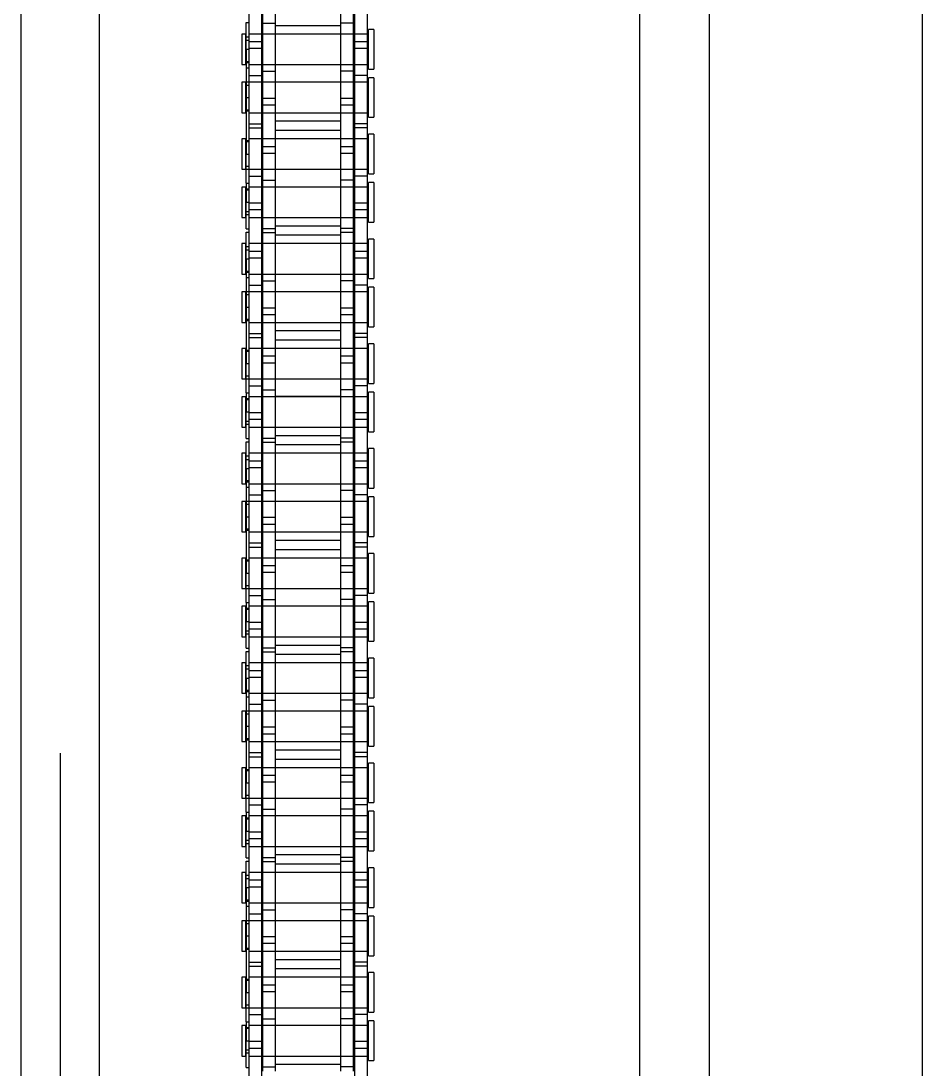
# Model space of a CAD drawing. Header units: metres. Extents: x 0 to 63075, y 0 to 44550.
# Drawn here: x 14100.6 to 14209.8, y 27009.9 to 27136.9 of the extents above; entities that cross this region are included whole.
import ezdxf

# ---------------------------------------------------------------- set-up
doc = ezdxf.new("R2010")
doc.units = ezdxf.units.M
doc.header["$LTSCALE"] = 75
doc.linetypes.add('HIDDEN2', pattern=[4.7625, 3.175, -1.5875])
for name, color, linetype in [('SDM', 7, 'Continuous'), ('SL1', 8, 'Continuous'), ('SL4', 4, 'Continuous'), ('ST1', 7, 'HIDDEN2')]:
    doc.layers.add(name, color=color, linetype=linetype)

# ---------------------------------------------------------------- blocks, each defined once
blk = doc.blocks.new('A$Cf5d57027')
at = {"layer": 'SL1'}
for p, q in [((5924.45, 5550), (5924.45, 3449.75)), ((5924.45, 5550), (5924.45, 3449.75)), ((5950.25, 5550), (5950.25, 3449.75)), ((5950.25, 5550), (5950.25, 3449.75))]:
    blk.add_line(p, q, dxfattribs=at)
blk = doc.blocks.new('A$Ca53c419a')
at = {"layer": 'SL4'}
for p, q in [((1004.76, 495.77), (54.76, 495.77)), ((215, 486.24), (1004.76, 486.24)), ((215.01, 420.77), (1004.76, 420.77))]:
    blk.add_line(p, q, dxfattribs=at)
at = {"layer": 'ST1'}
for p, q in [((1004.76, 491), (4.76, 491)), ((215, 486.24), (1004.76, 486.24)), ((614.57, 469), (610.88, 469)), ((610.88, 469), (610.88, 468.53)), ((614.57, 468.53), (614.57, 469)), ((620.42, 469), (616.73, 469)), ((616.73, 469), (616.73, 468.53)), ((620.42, 468.53), (620.42, 469)), ((627.27, 469), (623.58, 469)), ((623.58, 469), (623.58, 468.53)), ((627.27, 468.53), (627.27, 469)), ((633.12, 469), (629.43, 469)), ((629.43, 469), (629.43, 468.53)), ((633.12, 468.53), (633.12, 469)), ((639.97, 469), (636.28, 469)), ((636.28, 469), (636.28, 468.53)), ((639.97, 468.53), (639.97, 469)), ((645.82, 469), (642.13, 469)), ((642.13, 469), (642.13, 468.53)), ((645.82, 468.53), (645.82, 469)), ((652.67, 469), (648.98, 469)), ((648.98, 469), (648.98, 468.53)), ((652.67, 468.53), (652.67, 469)), ((658.52, 469), (654.83, 469)), ((654.83, 469), (654.83, 468.53)), ((658.52, 468.53), (658.52, 469)), ((665.37, 469), (661.68, 469)), ((661.68, 469), (661.68, 468.53)), ((665.37, 468.53), (665.37, 469)), ((671.22, 469), (667.53, 469)), ((667.53, 469), (667.53, 468.53)), ((671.22, 468.53), (671.22, 469)), ((678.07, 469), (674.38, 469)), ((674.38, 469), (674.38, 468.53)), ((678.07, 468.53), (678.07, 469)), ((683.92, 469), (680.23, 469)), ((680.23, 469), (680.23, 468.53)), ((683.92, 468.53), (683.92, 469)), ((690.77, 469), (687.08, 469)), ((687.08, 469), (687.08, 468.53)), ((690.77, 468.53), (690.77, 469)), ((696.62, 469), (692.93, 469)), ((692.93, 469), (692.93, 468.53)), ((696.62, 468.53), (696.62, 469)), ((703.47, 469), (699.78, 469)), ((699.78, 469), (699.78, 468.53)), ((703.47, 468.53), (703.47, 469)), ((709.32, 469), (705.63, 469)), ((705.63, 469), (705.63, 468.53)), ((709.32, 468.53), (709.32, 469)), ((716.17, 469), (712.48, 469)), ((712.48, 469), (712.48, 468.53)), ((716.17, 468.53), (716.17, 469)), ((722.02, 469), (718.33, 469)), ((718.33, 469), (718.33, 468.53)), ((722.02, 468.53), (722.02, 469)), ((728.87, 469), (725.18, 469)), ((725.18, 469), (725.18, 468.53)), ((728.87, 468.53), (728.87, 469)), ((734.72, 469), (731.03, 469)), ((731.03, 469), (731.03, 468.53)), ((734.72, 468.53), (734.72, 469)), ((611.8, 468.16), (602.7, 468.16)), ((609.5, 468.49), (609.5, 468.16)), ((609.5, 468.49), (612.73, 468.49)), ((610.88, 468.53), (614.57, 468.53)), ((610.88, 468.16), (610.88, 466.64)), ((610.88, 468.16), (610.88, 453.66)), ((611.25, 468.53), (611.25, 468.16)), ((611.62, 468.49), (611.62, 468.16)), ((612.66, 468.16), (611.8, 468.16)), ((611.8, 466.64), (611.8, 468.16)), ((621.75, 468.16), (612.66, 468.16)), ((612.66, 468.16), (612.66, 466.64)), ((612.73, 468.49), (612.73, 468.16)), ((615.03, 468.49), (612.73, 468.49)), ((614.2, 468.16), (614.2, 468.53)), ((614.35, 468.49), (614.35, 468.16)), ((614.57, 466.64), (614.57, 468.16)), ((614.57, 453.66), (614.57, 468.16)), ((615.03, 468.49), (618.58, 468.49)), ((615.03, 468.49), (615.03, 468.16)), ((615.9, 468.16), (615.9, 466.64)), ((616.73, 468.53), (620.42, 468.53)), ((616.73, 468.49), (616.73, 466.64)), ((616.73, 468.16), (616.73, 453.66)), ((617.1, 468.53), (617.1, 468.16)), ((618.58, 468.49), (618.58, 468.16)), ((631.28, 468.49), (618.58, 468.49)), ((620.05, 468.16), (620.05, 468.53)), ((620.2, 468.49), (620.2, 468.16)), ((620.42, 466.64), (620.42, 468.16)), ((620.42, 453.66), (620.42, 468.16)), ((621.75, 468.16), (621.75, 466.64)), ((628.1, 468.16), (621.75, 468.16)), ((622.25, 468.16), (622.25, 466.64)), ((623.58, 468.53), (627.27, 468.53)), ((623.58, 468.16), (623.58, 466.64)), ((623.58, 468.16), (623.58, 453.66)), ((623.81, 468.49), (623.81, 468.16)), ((623.95, 468.53), (623.95, 468.16)), ((625.43, 468.49), (625.43, 468.16)), ((626.9, 468.16), (626.9, 468.53)), ((627.27, 466.64), (627.27, 468.49)), ((627.27, 453.66), (627.27, 468.16)), ((628.1, 468.16), (628.1, 466.64)), ((637.2, 468.16), (628.1, 468.16)), ((628.98, 468.16), (628.98, 468.49)), ((629.43, 468.53), (633.12, 468.53)), ((629.43, 468.16), (629.43, 466.64)), ((629.43, 468.16), (629.43, 453.66)), ((629.66, 468.49), (629.66, 468.16)), ((629.8, 468.53), (629.8, 468.16)), ((631.28, 468.49), (631.28, 468.16)), ((631.28, 468.49), (634.51, 468.49)), ((631.35, 466.64), (631.35, 468.16)), ((632.21, 468.16), (632.21, 466.64)), ((632.38, 468.49), (632.38, 468.16)), ((632.75, 468.16), (632.75, 468.53)), ((633.12, 466.64), (633.12, 468.16)), ((633.12, 453.66), (633.12, 468.16)), ((634.51, 468.49), (634.51, 468.16)), ((634.9, 468.49), (634.9, 468.16)), ((634.9, 468.49), (638.13, 468.49)), ((636.28, 468.53), (639.97, 468.53)), ((636.28, 468.16), (636.28, 466.64)), ((636.28, 468.16), (636.28, 453.66)), ((636.65, 468.53), (636.65, 468.16)), ((637.02, 468.49), (637.02, 468.16)), ((638.06, 468.16), (637.2, 468.16)), ((637.2, 466.64), (637.2, 468.16)), ((647.15, 468.16), (638.06, 468.16)), ((638.06, 468.16), (638.06, 466.64)), ((638.13, 468.49), (638.13, 468.16)), ((640.43, 468.49), (638.13, 468.49)), ((639.6, 468.16), (639.6, 468.53)), ((639.75, 468.49), (639.75, 468.16)), ((639.97, 466.64), (639.97, 468.16)), ((639.97, 453.66), (639.97, 468.16)), ((640.43, 468.49), (643.98, 468.49)), ((640.43, 468.49), (640.43, 468.16)), ((641.3, 468.16), (641.3, 466.64)), ((642.13, 468.53), (645.82, 468.53)), ((642.13, 468.49), (642.13, 466.64)), ((642.13, 468.16), (642.13, 453.66)), ((642.5, 468.53), (642.5, 468.16)), ((643.98, 468.49), (643.98, 468.16)), ((656.68, 468.49), (643.98, 468.49)), ((645.45, 468.16), (645.45, 468.53)), ((645.6, 468.49), (645.6, 468.16)), ((645.82, 466.64), (645.82, 468.16)), ((645.82, 453.66), (645.82, 468.16)), ((647.15, 468.16), (647.15, 466.64)), ((653.5, 468.16), (647.15, 468.16)), ((647.65, 468.16), (647.65, 466.64)), ((648.98, 468.53), (652.67, 468.53)), ((648.98, 468.16), (648.98, 466.64)), ((648.98, 468.16), (648.98, 453.66)), ((649.21, 468.49), (649.21, 468.16)), ((649.35, 468.53), (649.35, 468.16)), ((650.83, 468.49), (650.83, 468.16)), ((652.3, 468.16), (652.3, 468.53)), ((652.67, 466.64), (652.67, 468.49)), ((652.67, 453.66), (652.67, 468.16)), ((653.5, 468.16), (653.5, 466.64)), ((662.6, 468.16), (653.5, 468.16)), ((654.38, 468.16), (654.38, 468.49)), ((654.83, 468.53), (658.52, 468.53)), ((654.83, 468.16), (654.83, 466.64)), ((654.83, 468.16), (654.83, 453.66)), ((655.06, 468.49), (655.06, 468.16)), ((655.2, 468.53), (655.2, 468.16)), ((656.68, 468.49), (656.68, 468.16)), ((656.68, 468.49), (659.91, 468.49)), ((656.75, 466.64), (656.75, 468.16)), ((657.61, 468.16), (657.61, 466.64)), ((657.78, 468.49), (657.78, 468.16)), ((658.15, 468.16), (658.15, 468.53)), ((658.52, 466.64), (658.52, 468.16)), ((658.52, 453.66), (658.52, 468.16)), ((659.91, 468.49), (659.91, 468.16)), ((660.3, 468.49), (660.3, 468.16)), ((660.3, 468.49), (663.53, 468.49)), ((661.68, 468.53), (665.37, 468.53)), ((661.68, 468.16), (661.68, 466.64)), ((661.68, 468.16), (661.68, 453.66)), ((662.05, 468.53), (662.05, 468.16)), ((662.42, 468.49), (662.42, 468.16)), ((663.46, 468.16), (662.6, 468.16)), ((662.6, 466.64), (662.6, 468.16)), ((672.55, 468.16), (663.46, 468.16)), ((663.46, 468.16), (663.46, 466.64)), ((663.53, 468.49), (663.53, 468.16)), ((665.83, 468.49), (663.53, 468.49)), ((665, 468.16), (665, 468.53)), ((665.15, 468.49), (665.15, 468.16)), ((665.37, 466.64), (665.37, 468.16)), ((665.37, 453.66), (665.37, 468.16)), ((665.83, 468.49), (669.38, 468.49)), ((665.83, 468.49), (665.83, 468.16)), ((666.7, 468.16), (666.7, 466.64)), ((667.53, 468.53), (671.22, 468.53)), ((667.53, 468.49), (667.53, 466.64)), ((667.53, 468.16), (667.53, 453.66)), ((667.9, 468.53), (667.9, 468.16)), ((669.38, 468.49), (669.38, 468.16)), ((682.08, 468.49), (669.38, 468.49)), ((670.85, 468.16), (670.85, 468.53)), ((671, 468.49), (671, 468.16)), ((671.22, 466.64), (671.22, 468.16)), ((671.22, 453.66), (671.22, 468.16)), ((672.55, 468.16), (672.55, 466.64)), ((678.9, 468.16), (672.55, 468.16)), ((673.05, 468.16), (673.05, 466.64)), ((674.38, 468.53), (678.07, 468.53)), ((674.38, 468.16), (674.38, 466.64)), ((674.38, 468.16), (674.38, 453.66)), ((674.61, 468.49), (674.61, 468.16)), ((674.75, 468.53), (674.75, 468.16)), ((676.23, 468.49), (676.23, 468.16)), ((677.7, 468.16), (677.7, 468.53)), ((678.07, 466.64), (678.07, 468.49)), ((678.07, 453.66), (678.07, 468.16)), ((678.9, 468.16), (678.9, 466.64)), ((688, 468.16), (678.9, 468.16)), ((679.78, 468.16), (679.78, 468.49)), ((680.23, 468.53), (683.92, 468.53)), ((680.23, 468.16), (680.23, 466.64)), ((680.23, 468.16), (680.23, 453.66)), ((680.46, 468.49), (680.46, 468.16)), ((680.6, 468.53), (680.6, 468.16)), ((682.08, 468.49), (682.08, 468.16)), ((682.08, 468.49), (685.31, 468.49)), ((682.15, 466.64), (682.15, 468.16)), ((683.01, 468.16), (683.01, 466.64)), ((683.18, 468.49), (683.18, 468.16)), ((683.55, 468.16), (683.55, 468.53)), ((683.92, 466.64), (683.92, 468.16)), ((683.92, 453.66), (683.92, 468.16)), ((685.31, 468.49), (685.31, 468.16)), ((685.7, 468.49), (685.7, 468.16)), ((685.7, 468.49), (688.93, 468.49)), ((687.08, 468.53), (690.77, 468.53)), ((687.08, 468.16), (687.08, 466.64)), ((687.08, 468.16), (687.08, 453.66)), ((687.45, 468.53), (687.45, 468.16)), ((687.82, 468.49), (687.82, 468.16)), ((688.86, 468.16), (688, 468.16)), ((688, 466.64), (688, 468.16)), ((697.95, 468.16), (688.86, 468.16)), ((688.86, 468.16), (688.86, 466.64)), ((688.93, 468.49), (688.93, 468.16)), ((691.23, 468.49), (688.93, 468.49)), ((690.4, 468.16), (690.4, 468.53)), ((690.55, 468.49), (690.55, 468.16)), ((690.77, 466.64), (690.77, 468.16)), ((690.77, 453.66), (690.77, 468.16)), ((691.23, 468.49), (694.78, 468.49)), ((691.23, 468.49), (691.23, 468.16)), ((692.1, 468.16), (692.1, 466.64)), ((692.93, 468.53), (696.62, 468.53)), ((692.93, 468.49), (692.93, 466.64)), ((692.93, 468.16), (692.93, 453.66)), ((693.3, 468.53), (693.3, 468.16)), ((694.78, 468.49), (694.78, 468.16)), ((707.48, 468.49), (694.78, 468.49)), ((696.25, 468.16), (696.25, 468.53)), ((696.4, 468.49), (696.4, 468.16)), ((696.62, 466.64), (696.62, 468.16)), ((696.62, 453.66), (696.62, 468.16)), ((697.95, 468.16), (697.95, 466.64)), ((704.3, 468.16), (697.95, 468.16)), ((698.45, 468.16), (698.45, 466.64)), ((699.78, 468.53), (703.47, 468.53)), ((699.78, 468.16), (699.78, 466.64)), ((699.78, 468.16), (699.78, 453.66)), ((700.01, 468.49), (700.01, 468.16)), ((700.15, 468.53), (700.15, 468.16)), ((701.63, 468.49), (701.63, 468.16)), ((703.1, 468.16), (703.1, 468.53)), ((703.47, 466.64), (703.47, 468.49)), ((703.47, 453.66), (703.47, 468.16)), ((704.3, 468.16), (704.3, 466.64)), ((713.4, 468.16), (704.3, 468.16)), ((705.18, 468.16), (705.18, 468.49)), ((705.63, 468.53), (709.32, 468.53)), ((705.63, 468.16), (705.63, 466.64)), ((705.63, 468.16), (705.63, 453.66)), ((705.86, 468.49), (705.86, 468.16)), ((706, 468.53), (706, 468.16)), ((707.48, 468.49), (707.48, 468.16)), ((707.48, 468.49), (710.71, 468.49)), ((707.55, 466.64), (707.55, 468.16)), ((708.41, 468.16), (708.41, 466.64)), ((708.58, 468.49), (708.58, 468.16)), ((708.95, 468.16), (708.95, 468.53)), ((709.32, 466.64), (709.32, 468.16)), ((709.32, 453.66), (709.32, 468.16)), ((710.71, 468.49), (710.71, 468.16)), ((711.1, 468.49), (711.1, 468.16)), ((711.1, 468.49), (714.33, 468.49)), ((712.48, 468.53), (716.17, 468.53)), ((712.48, 468.16), (712.48, 466.64)), ((712.48, 468.16), (712.48, 453.66)), ((712.85, 468.53), (712.85, 468.16)), ((713.22, 468.49), (713.22, 468.16)), ((714.26, 468.16), (713.4, 468.16)), ((713.4, 466.64), (713.4, 468.16)), ((723.35, 468.16), (714.26, 468.16)), ((714.26, 468.16), (714.26, 466.64)), ((714.33, 468.49), (714.33, 468.16)), ((716.63, 468.49), (714.33, 468.49)), ((715.8, 468.16), (715.8, 468.53)), ((715.95, 468.49), (715.95, 468.16)), ((716.17, 466.64), (716.17, 468.16)), ((716.17, 453.66), (716.17, 468.16)), ((716.63, 468.49), (720.18, 468.49)), ((716.63, 468.49), (716.63, 468.16)), ((717.5, 468.16), (717.5, 466.64)), ((718.33, 468.53), (722.02, 468.53)), ((718.33, 468.49), (718.33, 466.64)), ((718.33, 468.16), (718.33, 453.66)), ((718.7, 468.53), (718.7, 468.16)), ((720.18, 468.49), (720.18, 468.16)), ((732.88, 468.49), (720.18, 468.49)), ((721.65, 468.16), (721.65, 468.53)), ((721.8, 468.49), (721.8, 468.16)), ((722.02, 466.64), (722.02, 468.16)), ((722.02, 453.66), (722.02, 468.16)), ((723.35, 468.16), (723.35, 466.64)), ((729.7, 468.16), (723.35, 468.16)), ((723.85, 468.16), (723.85, 466.64)), ((725.18, 468.53), (728.87, 468.53)), ((725.18, 468.16), (725.18, 466.64)), ((725.18, 468.16), (725.18, 453.66)), ((725.41, 468.49), (725.41, 468.16)), ((725.55, 468.53), (725.55, 468.16)), ((727.03, 468.49), (727.03, 468.16)), ((728.5, 468.16), (728.5, 468.53)), ((728.87, 466.64), (728.87, 468.49)), ((728.87, 453.66), (728.87, 468.16)), ((729.7, 468.16), (729.7, 466.64)), ((738.8, 468.16), (729.7, 468.16)), ((730.58, 468.16), (730.58, 468.49)), ((731.03, 468.53), (734.72, 468.53)), ((731.03, 468.16), (731.03, 466.64)), ((731.03, 468.16), (731.03, 453.66)), ((731.26, 468.49), (731.26, 468.16)), ((731.4, 468.53), (731.4, 468.16)), ((732.88, 468.49), (732.88, 468.16)), ((732.88, 468.49), (736.11, 468.49)), ((732.95, 466.64), (732.95, 468.16)), ((733.81, 468.16), (733.81, 466.64)), ((733.98, 468.49), (733.98, 468.16)), ((734.35, 468.16), (734.35, 468.53)), ((734.72, 466.64), (734.72, 468.16)), ((734.72, 453.66), (734.72, 468.16)), ((736.11, 468.49), (736.11, 468.16)), ((611.8, 466.64), (602.7, 466.64)), ((615.4, 466.49), (609.05, 466.49)), ((609.55, 466.49), (609.55, 464.97)), ((610.88, 466.49), (610.88, 464.97)), ((612.66, 466.64), (611.8, 466.64)), ((621.75, 466.64), (612.66, 466.64)), ((614.57, 464.97), (614.57, 466.49)), ((615.4, 466.49), (615.4, 464.97)), ((624.5, 466.49), (615.4, 466.49)), ((616.73, 466.49), (616.73, 464.97)), ((618.65, 464.97), (618.65, 466.49)), ((619.51, 466.49), (619.51, 464.97)), ((620.42, 464.97), (620.42, 466.49)), ((628.1, 466.64), (621.75, 466.64)), ((623.58, 466.49), (623.58, 464.97)), ((625.36, 466.49), (624.5, 466.49)), ((624.5, 464.97), (624.5, 466.49)), ((634.45, 466.49), (625.36, 466.49)), ((625.36, 466.49), (625.36, 464.97)), ((627.27, 464.97), (627.27, 466.49)), ((637.2, 466.64), (628.1, 466.64)), ((628.6, 466.49), (628.6, 464.97)), ((629.43, 466.49), (629.43, 464.97)), ((633.12, 464.97), (633.12, 466.49)), ((634.45, 466.49), (634.45, 464.97)), ((640.8, 466.49), (634.45, 466.49)), ((634.95, 466.49), (634.95, 464.97)), ((636.28, 466.49), (636.28, 464.97)), ((638.06, 466.64), (637.2, 466.64)), ((647.15, 466.64), (638.06, 466.64)), ((639.97, 464.97), (639.97, 466.49)), ((640.8, 466.49), (640.8, 464.97)), ((649.9, 466.49), (640.8, 466.49)), ((642.13, 466.49), (642.13, 464.97)), ((644.05, 464.97), (644.05, 466.49)), ((644.91, 466.49), (644.91, 464.97)), ((645.82, 464.97), (645.82, 466.49)), ((653.5, 466.64), (647.15, 466.64)), ((648.98, 466.49), (648.98, 464.97)), ((650.76, 466.49), (649.9, 466.49)), ((649.9, 464.97), (649.9, 466.49)), ((659.85, 466.49), (650.76, 466.49)), ((650.76, 466.49), (650.76, 464.97)), ((652.67, 464.97), (652.67, 466.49)), ((662.6, 466.64), (653.5, 466.64)), ((654, 466.49), (654, 464.97)), ((654.83, 466.49), (654.83, 464.97)), ((658.52, 464.97), (658.52, 466.49)), ((659.85, 466.49), (659.85, 464.97)), ((666.2, 466.49), (659.85, 466.49)), ((660.35, 466.49), (660.35, 464.97)), ((661.68, 466.49), (661.68, 464.97)), ((663.46, 466.64), (662.6, 466.64)), ((672.55, 466.64), (663.46, 466.64)), ((665.37, 464.97), (665.37, 466.49)), ((666.2, 466.49), (666.2, 464.97)), ((675.3, 466.49), (666.2, 466.49)), ((667.53, 466.49), (667.53, 464.97)), ((669.45, 464.97), (669.45, 466.49)), ((670.31, 466.49), (670.31, 464.97)), ((671.22, 464.97), (671.22, 466.49)), ((678.9, 466.64), (672.55, 466.64)), ((674.38, 466.49), (674.38, 464.97)), ((676.16, 466.49), (675.3, 466.49)), ((675.3, 464.97), (675.3, 466.49)), ((685.25, 466.49), (676.16, 466.49)), ((676.16, 466.49), (676.16, 464.97)), ((678.07, 464.97), (678.07, 466.49)), ((688, 466.64), (678.9, 466.64)), ((679.4, 466.49), (679.4, 464.97)), ((680.23, 466.49), (680.23, 464.97)), ((683.92, 464.97), (683.92, 466.49)), ((685.25, 466.49), (685.25, 464.97)), ((691.6, 466.49), (685.25, 466.49)), ((685.75, 466.49), (685.75, 464.97)), ((687.08, 466.49), (687.08, 464.97)), ((688.86, 466.64), (688, 466.64)), ((697.95, 466.64), (688.86, 466.64)), ((690.77, 464.97), (690.77, 466.49)), ((691.6, 466.49), (691.6, 464.97)), ((700.7, 466.49), (691.6, 466.49)), ((692.93, 466.49), (692.93, 464.97)), ((694.85, 464.97), (694.85, 466.49)), ((695.71, 466.49), (695.71, 464.97)), ((696.62, 464.97), (696.62, 466.49)), ((704.3, 466.64), (697.95, 466.64)), ((699.78, 466.49), (699.78, 464.97)), ((701.56, 466.49), (700.7, 466.49)), ((700.7, 464.97), (700.7, 466.49)), ((710.65, 466.49), (701.56, 466.49)), ((701.56, 466.49), (701.56, 464.97)), ((703.47, 464.97), (703.47, 466.49)), ((713.4, 466.64), (704.3, 466.64)), ((704.8, 466.49), (704.8, 464.97)), ((705.63, 466.49), (705.63, 464.97)), ((709.32, 464.97), (709.32, 466.49)), ((710.65, 466.49), (710.65, 464.97)), ((717, 466.49), (710.65, 466.49)), ((711.15, 466.49), (711.15, 464.97)), ((712.48, 466.49), (712.48, 464.97)), ((714.26, 466.64), (713.4, 466.64)), ((723.35, 466.64), (714.26, 466.64)), ((716.17, 464.97), (716.17, 466.49)), ((717, 466.49), (717, 464.97)), ((726.1, 466.49), (717, 466.49)), ((718.33, 466.49), (718.33, 464.97)), ((720.25, 464.97), (720.25, 466.49)), ((721.11, 466.49), (721.11, 464.97)), ((722.02, 464.97), (722.02, 466.49)), ((729.7, 466.64), (723.35, 466.64)), ((725.18, 466.49), (725.18, 464.97)), ((726.96, 466.49), (726.1, 466.49)), ((726.1, 464.97), (726.1, 466.49)), ((736.05, 466.49), (726.96, 466.49)), ((726.96, 466.49), (726.96, 464.97)), ((728.87, 464.97), (728.87, 466.49)), ((738.8, 466.64), (729.7, 466.64)), ((730.2, 466.49), (730.2, 464.97)), ((731.03, 466.49), (731.03, 464.97)), ((734.72, 464.97), (734.72, 466.49)), ((736.05, 466.49), (736.05, 464.97)), ((742.4, 466.49), (736.05, 466.49)), ((615.4, 464.97), (609.05, 464.97)), ((609.84, 457.04), (609.84, 464.97)), ((610.88, 464.97), (610.88, 457.04)), ((614.57, 457.04), (614.57, 464.97)), ((614.62, 464.97), (614.62, 457.04)), ((624.5, 464.97), (615.4, 464.97)), ((616.69, 457.04), (616.69, 464.97)), ((616.73, 464.97), (616.73, 457.04)), ((620.42, 457.04), (620.42, 464.97)), ((621.47, 464.97), (621.47, 457.04)), ((622.54, 457.04), (622.54, 464.97)), ((623.58, 464.97), (623.58, 457.04)), ((625.36, 464.97), (624.5, 464.97)), ((634.45, 464.97), (625.36, 464.97)), ((627.27, 457.04), (627.27, 464.97)), ((627.32, 464.97), (627.32, 457.04)), ((629.39, 457.04), (629.39, 464.97)), ((629.43, 464.97), (629.43, 457.04)), ((633.12, 457.04), (633.12, 464.97)), ((634.17, 464.97), (634.17, 457.04)), ((640.8, 464.97), (634.45, 464.97)), ((635.24, 457.04), (635.24, 464.97)), ((636.28, 464.97), (636.28, 457.04)), ((639.97, 457.04), (639.97, 464.97)), ((640.02, 464.97), (640.02, 457.04)), ((649.9, 464.97), (640.8, 464.97)), ((642.09, 457.04), (642.09, 464.97)), ((642.13, 464.97), (642.13, 457.04)), ((645.82, 457.04), (645.82, 464.97)), ((646.87, 464.97), (646.87, 457.04)), ((647.94, 457.04), (647.94, 464.97)), ((648.98, 464.97), (648.98, 457.04)), ((650.76, 464.97), (649.9, 464.97)), ((659.85, 464.97), (650.76, 464.97)), ((652.67, 457.04), (652.67, 464.97)), ((652.72, 464.97), (652.72, 457.04)), ((654.79, 457.04), (654.79, 464.97)), ((654.83, 464.97), (654.83, 457.04)), ((658.52, 457.04), (658.52, 464.97)), ((659.57, 464.97), (659.57, 457.04)), ((666.2, 464.97), (659.85, 464.97)), ((660.64, 457.04), (660.64, 464.97)), ((661.68, 464.97), (661.68, 457.04)), ((665.37, 457.04), (665.37, 464.97)), ((665.42, 464.97), (665.42, 457.04)), ((675.3, 464.97), (666.2, 464.97)), ((667.49, 457.04), (667.49, 464.97)), ((667.53, 464.97), (667.53, 457.04)), ((671.22, 457.04), (671.22, 464.97)), ((672.27, 464.97), (672.27, 457.04)), ((673.34, 457.04), (673.34, 464.97)), ((674.38, 464.97), (674.38, 457.04)), ((676.16, 464.97), (675.3, 464.97)), ((685.25, 464.97), (676.16, 464.97)), ((678.07, 457.04), (678.07, 464.97)), ((678.12, 464.97), (678.12, 457.04)), ((680.19, 457.04), (680.19, 464.97)), ((680.23, 464.97), (680.23, 457.04)), ((683.92, 457.04), (683.92, 464.97)), ((684.97, 464.97), (684.97, 457.04)), ((691.6, 464.97), (685.25, 464.97)), ((686.04, 457.04), (686.04, 464.97)), ((687.08, 464.97), (687.08, 457.04)), ((690.77, 457.04), (690.77, 464.97)), ((690.82, 464.97), (690.82, 457.04)), ((700.7, 464.97), (691.6, 464.97)), ((692.89, 457.04), (692.89, 464.97)), ((692.93, 464.97), (692.93, 457.04)), ((696.62, 457.04), (696.62, 464.97)), ((697.67, 464.97), (697.67, 457.04)), ((698.74, 457.04), (698.74, 464.97)), ((699.78, 464.97), (699.78, 457.04)), ((701.56, 464.97), (700.7, 464.97)), ((710.65, 464.97), (701.56, 464.97)), ((703.47, 457.04), (703.47, 464.97)), ((703.52, 464.97), (703.52, 457.04)), ((705.59, 457.04), (705.59, 464.97)), ((705.63, 464.97), (705.63, 457.04)), ((709.32, 457.04), (709.32, 464.97)), ((710.37, 464.97), (710.37, 457.04)), ((717, 464.97), (710.65, 464.97)), ((711.44, 457.04), (711.44, 464.97)), ((712.48, 464.97), (712.48, 457.04)), ((716.17, 457.04), (716.17, 464.97)), ((716.22, 464.97), (716.22, 457.04)), ((726.1, 464.97), (717, 464.97)), ((718.29, 457.04), (718.29, 464.97)), ((718.33, 464.97), (718.33, 457.04)), ((722.02, 457.04), (722.02, 464.97)), ((723.07, 464.97), (723.07, 457.04)), ((724.14, 457.04), (724.14, 464.97)), ((725.18, 464.97), (725.18, 457.04)), ((726.96, 464.97), (726.1, 464.97)), ((736.05, 464.97), (726.96, 464.97)), ((728.87, 457.04), (728.87, 464.97)), ((728.92, 464.97), (728.92, 457.04)), ((730.99, 457.04), (730.99, 464.97)), ((731.03, 464.97), (731.03, 457.04)), ((734.72, 457.04), (734.72, 464.97)), ((735.77, 464.97), (735.77, 457.04)), ((742.4, 464.97), (736.05, 464.97)), ((615.4, 457.04), (609.05, 457.04)), ((609.55, 455.52), (609.55, 457.04)), ((610.88, 457.04), (610.88, 455.52)), ((614.57, 455.52), (614.57, 457.04)), ((615.4, 455.52), (615.4, 457.04)), ((624.5, 457.04), (615.4, 457.04)), ((616.73, 457.04), (616.73, 455.52)), ((618.65, 455.52), (618.65, 457.04)), ((619.51, 457.04), (619.51, 455.52)), ((620.42, 455.52), (620.42, 457.04)), ((623.58, 457.04), (623.58, 455.52)), ((625.36, 457.04), (624.5, 457.04)), ((624.5, 455.52), (624.5, 457.04)), ((634.45, 457.04), (625.36, 457.04)), ((625.36, 457.04), (625.36, 455.52)), ((627.27, 455.52), (627.27, 457.04)), ((628.6, 455.52), (628.6, 457.04)), ((629.43, 457.04), (629.43, 455.52)), ((633.12, 455.52), (633.12, 457.04)), ((634.45, 455.52), (634.45, 457.04)), ((640.8, 457.04), (634.45, 457.04)), ((634.95, 455.52), (634.95, 457.04)), ((636.28, 457.04), (636.28, 455.52)), ((639.97, 455.52), (639.97, 457.04)), ((640.8, 455.52), (640.8, 457.04)), ((649.9, 457.04), (640.8, 457.04)), ((642.13, 457.04), (642.13, 455.52)), ((644.05, 455.52), (644.05, 457.04)), ((644.91, 457.04), (644.91, 455.52)), ((645.82, 455.52), (645.82, 457.04)), ((648.98, 457.04), (648.98, 455.52)), ((650.76, 457.04), (649.9, 457.04)), ((649.9, 455.52), (649.9, 457.04)), ((659.85, 457.04), (650.76, 457.04)), ((650.76, 457.04), (650.76, 455.52)), ((652.67, 455.52), (652.67, 457.04)), ((654, 455.52), (654, 457.04)), ((654.83, 457.04), (654.83, 455.52)), ((658.52, 455.52), (658.52, 457.04)), ((659.85, 455.52), (659.85, 457.04)), ((666.2, 457.04), (659.85, 457.04)), ((660.35, 455.52), (660.35, 457.04)), ((661.68, 457.04), (661.68, 455.52)), ((665.37, 455.52), (665.37, 457.04)), ((666.2, 455.52), (666.2, 457.04)), ((675.3, 457.04), (666.2, 457.04)), ((667.53, 457.04), (667.53, 455.52)), ((669.45, 455.52), (669.45, 457.04)), ((670.31, 457.04), (670.31, 455.52)), ((671.22, 455.52), (671.22, 457.04)), ((674.38, 457.04), (674.38, 455.52)), ((676.16, 457.04), (675.3, 457.04)), ((675.3, 455.52), (675.3, 457.04)), ((685.25, 457.04), (676.16, 457.04)), ((676.16, 457.04), (676.16, 455.52)), ((678.07, 455.52), (678.07, 457.04)), ((679.4, 455.52), (679.4, 457.04)), ((680.23, 457.04), (680.23, 455.52)), ((683.92, 455.52), (683.92, 457.04)), ((685.25, 455.52), (685.25, 457.04)), ((691.6, 457.04), (685.25, 457.04)), ((685.75, 455.52), (685.75, 457.04)), ((687.08, 457.04), (687.08, 455.52)), ((690.77, 455.52), (690.77, 457.04)), ((691.6, 455.52), (691.6, 457.04)), ((700.7, 457.04), (691.6, 457.04)), ((692.93, 457.04), (692.93, 455.52)), ((694.85, 455.52), (694.85, 457.04)), ((695.71, 457.04), (695.71, 455.52)), ((696.62, 455.52), (696.62, 457.04)), ((699.78, 457.04), (699.78, 455.52)), ((701.56, 457.04), (700.7, 457.04)), ((700.7, 455.52), (700.7, 457.04)), ((710.65, 457.04), (701.56, 457.04)), ((701.56, 457.04), (701.56, 455.52)), ((703.47, 455.52), (703.47, 457.04)), ((704.8, 455.52), (704.8, 457.04)), ((705.63, 457.04), (705.63, 455.52)), ((709.32, 455.52), (709.32, 457.04)), ((710.65, 455.52), (710.65, 457.04)), ((717, 457.04), (710.65, 457.04)), ((711.15, 455.52), (711.15, 457.04)), ((712.48, 457.04), (712.48, 455.52)), ((716.17, 455.52), (716.17, 457.04)), ((717, 455.52), (717, 457.04)), ((726.1, 457.04), (717, 457.04)), ((718.33, 457.04), (718.33, 455.52)), ((720.25, 455.52), (720.25, 457.04)), ((721.11, 457.04), (721.11, 455.52)), ((722.02, 455.52), (722.02, 457.04)), ((725.18, 457.04), (725.18, 455.52)), ((726.96, 457.04), (726.1, 457.04)), ((726.1, 455.52), (726.1, 457.04)), ((736.05, 457.04), (726.96, 457.04)), ((726.96, 457.04), (726.96, 455.52)), ((728.87, 455.52), (728.87, 457.04)), ((730.2, 455.52), (730.2, 457.04)), ((731.03, 457.04), (731.03, 455.52)), ((734.72, 455.52), (734.72, 457.04)), ((736.05, 455.52), (736.05, 457.04)), ((742.4, 457.04), (736.05, 457.04)), ((611.8, 455.36), (602.7, 455.36)), ((615.4, 455.52), (609.05, 455.52)), ((610.88, 455.36), (610.88, 453.84)), ((612.66, 455.36), (611.8, 455.36)), ((611.8, 453.84), (611.8, 455.36)), ((621.75, 455.36), (612.66, 455.36)), ((612.66, 455.36), (612.66, 453.84)), ((614.57, 453.84), (614.57, 455.36)), ((624.5, 455.52), (615.4, 455.52)), ((615.9, 453.84), (615.9, 455.36)), ((616.73, 455.36), (616.73, 453.84)), ((620.42, 453.84), (620.42, 455.36)), ((621.75, 453.84), (621.75, 455.36)), ((628.1, 455.36), (621.75, 455.36)), ((622.25, 453.84), (622.25, 455.36)), ((623.58, 455.36), (623.58, 453.84)), ((625.36, 455.52), (624.5, 455.52)), ((634.45, 455.52), (625.36, 455.52)), ((627.27, 453.84), (627.27, 455.36)), ((628.1, 453.84), (628.1, 455.36)), ((637.2, 455.36), (628.1, 455.36)), ((629.43, 455.36), (629.43, 453.84)), ((631.35, 453.84), (631.35, 455.36)), ((632.21, 455.36), (632.21, 453.84)), ((633.12, 453.84), (633.12, 455.36)), ((640.8, 455.52), (634.45, 455.52)), ((636.28, 455.36), (636.28, 453.84)), ((638.06, 455.36), (637.2, 455.36)), ((637.2, 453.84), (637.2, 455.36)), ((647.15, 455.36), (638.06, 455.36)), ((638.06, 455.36), (638.06, 453.84)), ((639.97, 453.84), (639.97, 455.36)), ((649.9, 455.52), (640.8, 455.52)), ((641.3, 453.84), (641.3, 455.36)), ((642.13, 455.36), (642.13, 453.84)), ((645.82, 453.84), (645.82, 455.36)), ((647.15, 453.84), (647.15, 455.36)), ((653.5, 455.36), (647.15, 455.36)), ((647.65, 453.84), (647.65, 455.36)), ((648.98, 455.36), (648.98, 453.84)), ((650.76, 455.52), (649.9, 455.52)), ((659.85, 455.52), (650.76, 455.52)), ((652.67, 453.84), (652.67, 455.36)), ((653.5, 453.84), (653.5, 455.36)), ((662.6, 455.36), (653.5, 455.36)), ((654.83, 455.36), (654.83, 453.84)), ((656.75, 453.84), (656.75, 455.36)), ((657.61, 455.36), (657.61, 453.84)), ((658.52, 453.84), (658.52, 455.36)), ((666.2, 455.52), (659.85, 455.52)), ((661.68, 455.36), (661.68, 453.84)), ((663.46, 455.36), (662.6, 455.36)), ((662.6, 453.84), (662.6, 455.36)), ((672.55, 455.36), (663.46, 455.36)), ((663.46, 455.36), (663.46, 453.84)), ((665.37, 453.84), (665.37, 455.36)), ((675.3, 455.52), (666.2, 455.52)), ((666.7, 453.84), (666.7, 455.36)), ((667.53, 455.36), (667.53, 453.84)), ((671.22, 453.84), (671.22, 455.36)), ((672.55, 453.84), (672.55, 455.36)), ((678.9, 455.36), (672.55, 455.36)), ((673.05, 453.84), (673.05, 455.36)), ((674.38, 455.36), (674.38, 453.84)), ((676.16, 455.52), (675.3, 455.52)), ((685.25, 455.52), (676.16, 455.52)), ((678.07, 453.84), (678.07, 455.36)), ((678.9, 453.84), (678.9, 455.36)), ((688, 455.36), (678.9, 455.36)), ((680.23, 455.36), (680.23, 453.84)), ((682.15, 453.84), (682.15, 455.36)), ((683.01, 455.36), (683.01, 453.84)), ((683.92, 453.84), (683.92, 455.36)), ((691.6, 455.52), (685.25, 455.52)), ((687.08, 455.36), (687.08, 453.84)), ((688.86, 455.36), (688, 455.36)), ((688, 453.84), (688, 455.36)), ((697.95, 455.36), (688.86, 455.36)), ((688.86, 455.36), (688.86, 453.84)), ((690.77, 453.84), (690.77, 455.36)), ((700.7, 455.52), (691.6, 455.52)), ((692.1, 453.84), (692.1, 455.36)), ((692.93, 455.36), (692.93, 453.84)), ((696.62, 453.84), (696.62, 455.36)), ((697.95, 453.84), (697.95, 455.36)), ((704.3, 455.36), (697.95, 455.36)), ((698.45, 453.84), (698.45, 455.36)), ((699.78, 455.36), (699.78, 453.84)), ((701.56, 455.52), (700.7, 455.52)), ((710.65, 455.52), (701.56, 455.52)), ((703.47, 453.84), (703.47, 455.36)), ((704.3, 453.84), (704.3, 455.36)), ((713.4, 455.36), (704.3, 455.36)), ((705.63, 455.36), (705.63, 453.84)), ((707.55, 453.84), (707.55, 455.36)), ((708.41, 455.36), (708.41, 453.84)), ((709.32, 453.84), (709.32, 455.36)), ((717, 455.52), (710.65, 455.52)), ((712.48, 455.36), (712.48, 453.84)), ((714.26, 455.36), (713.4, 455.36)), ((713.4, 453.84), (713.4, 455.36)), ((723.35, 455.36), (714.26, 455.36)), ((714.26, 455.36), (714.26, 453.84)), ((716.17, 453.84), (716.17, 455.36)), ((726.1, 455.52), (717, 455.52)), ((717.5, 453.84), (717.5, 455.36)), ((718.33, 455.36), (718.33, 453.84)), ((722.02, 453.84), (722.02, 455.36)), ((723.35, 453.84), (723.35, 455.36)), ((729.7, 455.36), (723.35, 455.36)), ((723.85, 453.84), (723.85, 455.36)), ((725.18, 455.36), (725.18, 453.84)), ((726.96, 455.52), (726.1, 455.52)), ((736.05, 455.52), (726.96, 455.52)), ((728.87, 453.84), (728.87, 455.36)), ((729.7, 453.84), (729.7, 455.36)), ((738.8, 455.36), (729.7, 455.36)), ((731.03, 455.36), (731.03, 453.84)), ((732.95, 453.84), (732.95, 455.36)), ((733.81, 455.36), (733.81, 453.84)), ((734.72, 453.84), (734.72, 455.36)), ((742.4, 455.52), (736.05, 455.52)), ((611.8, 453.84), (602.7, 453.84)), ((610.33, 453.66), (615.13, 453.66)), ((610.33, 453.66), (610.33, 453)), ((612.66, 453.84), (611.8, 453.84)), ((621.75, 453.84), (612.66, 453.84)), ((615.13, 453), (615.13, 453.66)), ((616.18, 453.66), (620.98, 453.66)), ((616.18, 453.66), (616.18, 453)), ((620.98, 453), (620.98, 453.66)), ((628.1, 453.84), (621.75, 453.84)), ((623.03, 453.66), (627.83, 453.66)), ((623.03, 453.66), (623.03, 453)), ((627.83, 453), (627.83, 453.66)), ((637.2, 453.84), (628.1, 453.84)), ((628.88, 453.66), (633.68, 453.66)), ((628.88, 453.66), (628.88, 453)), ((633.68, 453), (633.68, 453.66)), ((635.73, 453.66), (640.53, 453.66)), ((635.73, 453.66), (635.73, 453)), ((638.06, 453.84), (637.2, 453.84)), ((647.15, 453.84), (638.06, 453.84)), ((640.53, 453), (640.53, 453.66)), ((641.58, 453.66), (646.38, 453.66)), ((641.58, 453.66), (641.58, 453)), ((646.38, 453), (646.38, 453.66)), ((653.5, 453.84), (647.15, 453.84)), ((648.43, 453.66), (653.23, 453.66)), ((648.43, 453.66), (648.43, 453)), ((653.23, 453), (653.23, 453.66)), ((662.6, 453.84), (653.5, 453.84)), ((654.28, 453.66), (659.08, 453.66)), ((654.28, 453.66), (654.28, 453)), ((659.08, 453), (659.08, 453.66)), ((661.13, 453.66), (665.93, 453.66)), ((661.13, 453.66), (661.13, 453)), ((663.46, 453.84), (662.6, 453.84)), ((672.55, 453.84), (663.46, 453.84)), ((665.93, 453), (665.93, 453.66)), ((666.98, 453.66), (671.78, 453.66)), ((666.98, 453.66), (666.98, 453)), ((671.78, 453), (671.78, 453.66)), ((678.9, 453.84), (672.55, 453.84)), ((673.83, 453.66), (678.63, 453.66)), ((673.83, 453.66), (673.83, 453)), ((678.63, 453), (678.63, 453.66)), ((688, 453.84), (678.9, 453.84)), ((679.68, 453.66), (684.48, 453.66)), ((679.68, 453.66), (679.68, 453)), ((684.48, 453), (684.48, 453.66)), ((686.53, 453.66), (691.33, 453.66)), ((686.53, 453.66), (686.53, 453)), ((688.86, 453.84), (688, 453.84)), ((697.95, 453.84), (688.86, 453.84)), ((691.33, 453), (691.33, 453.66)), ((692.38, 453.66), (697.18, 453.66)), ((692.38, 453.66), (692.38, 453)), ((697.18, 453), (697.18, 453.66)), ((704.3, 453.84), (697.95, 453.84)), ((699.23, 453.66), (704.03, 453.66)), ((699.23, 453.66), (699.23, 453)), ((704.03, 453), (704.03, 453.66)), ((713.4, 453.84), (704.3, 453.84)), ((705.08, 453.66), (709.88, 453.66)), ((705.08, 453.66), (705.08, 453)), ((709.88, 453), (709.88, 453.66)), ((711.93, 453.66), (716.73, 453.66)), ((711.93, 453.66), (711.93, 453)), ((714.26, 453.84), (713.4, 453.84)), ((723.35, 453.84), (714.26, 453.84)), ((716.73, 453), (716.73, 453.66)), ((717.78, 453.66), (722.58, 453.66)), ((717.78, 453.66), (717.78, 453)), ((722.58, 453), (722.58, 453.66)), ((729.7, 453.84), (723.35, 453.84)), ((724.63, 453.66), (729.43, 453.66)), ((724.63, 453.66), (724.63, 453)), ((729.43, 453), (729.43, 453.66)), ((738.8, 453.84), (729.7, 453.84)), ((730.48, 453.66), (735.28, 453.66)), ((730.48, 453.66), (730.48, 453)), ((735.28, 453), (735.28, 453.66)), ((615.13, 453), (610.33, 453)), ((620.98, 453), (616.18, 453)), ((627.83, 453), (623.03, 453)), ((633.68, 453), (628.88, 453)), ((640.53, 453), (635.73, 453)), ((646.38, 453), (641.58, 453)), ((653.23, 453), (648.43, 453)), ((659.08, 453), (654.28, 453)), ((665.93, 453), (661.13, 453)), ((671.78, 453), (666.98, 453)), ((678.63, 453), (673.83, 453)), ((684.48, 453), (679.68, 453)), ((691.33, 453), (686.53, 453)), ((697.18, 453), (692.38, 453)), ((704.03, 453), (699.23, 453)), ((709.88, 453), (705.08, 453)), ((716.73, 453), (711.93, 453)), ((722.58, 453), (717.78, 453)), ((729.43, 453), (724.63, 453)), ((735.28, 453), (730.48, 453))]:
    blk.add_line(p, q, dxfattribs=at)

msp = doc.modelspace()

# ---------------------------------------------------------------- block references
at = {"layer": 'SDM'}
msp.add_blockref('A$Cf5d57027', (8259.51, 22502.83), dxfattribs=at)
at = {"layer": 'SDM', "rotation": 90}
msp.add_blockref('A$Ca53c419a', (14596.36, 26400.6), dxfattribs=at)

doc.saveas('drawing.dxf')
